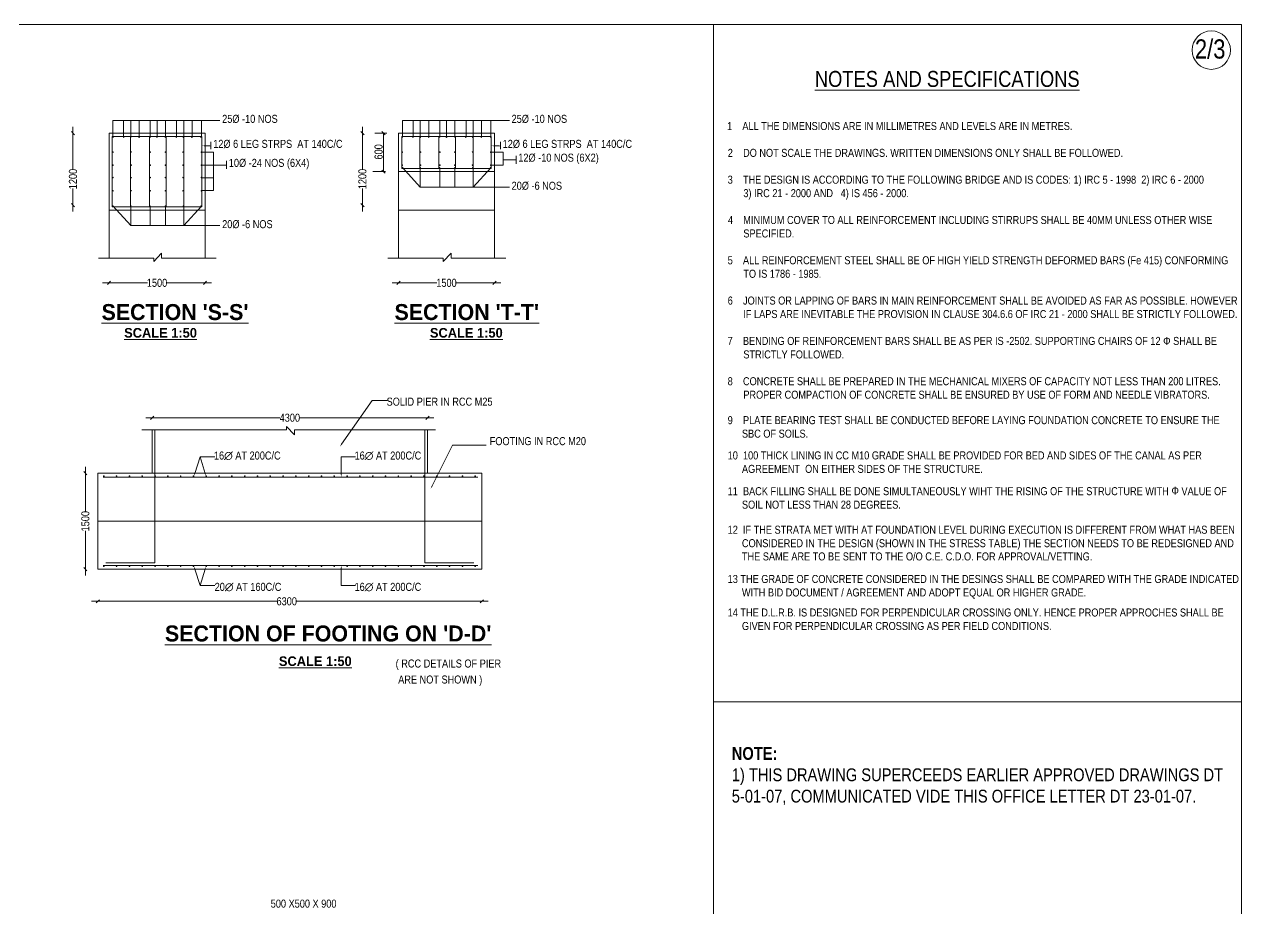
# Model space of a CAD drawing. Header units: millimetres. Extents: x -50489 to 179851, y 124916 to 300735.
# Drawn here: x 141821 to 179851, y 152292 to 179916 of the extents above; entities that cross this region are included whole.
import ezdxf

# ---------------------------------------------------------------- set-up
doc = ezdxf.new("R2010")
doc.units = ezdxf.units.MM
for name, color, linetype in [('abutment', 7, 'Continuous'), ('canal', 7, 'Continuous'), ('MAIN', 7, 'Continuous'), ('pier', 7, 'Continuous'), ('slab', 7, 'Continuous')]:
    doc.layers.add(name, color=color, linetype=linetype)
doc.styles.add('ARIAL NARROW', font='ARIALN.TTF')
doc.styles.add('arn', font='ARIALN.TTF')
doc.styles.add('CITYBLUEPR', font='cityb___.ttf')

# ---------------------------------------------------------------- blocks, each defined once
blk = doc.blocks.new('_Oblique')
at = {"color": 0, "linetype": 'ByBlock', "lineweight": -2}
blk.add_line((-0.5, -0.5), (0.5, 0.5), dxfattribs=at)

msp = doc.modelspace()

# ---------------------------------------------------------------- linework, layer by layer
at = {"color": 0, "lineweight": 5}
for p, q in [((179850.6, 179915.5), (94850.6, 179915.5)), ((163350.6, 179915.5), (163350.6, 124915.5)), ((179850.6, 124915.5), (179850.6, 179915.5)), ((179850.6, 124915.5), (179850.6, 179915.5)), ((144587.2, 176384.2), (144587.2, 176908.9)), ((144587.2, 176908.9), (147929.9, 176908.9)), ((144922.9, 176421.9), (144922.9, 176908.9)), ((145145.2, 176384.2), (145145.2, 176908.9)), ((145412.1, 176420.7), (145412.1, 176908.9)), ((145754.4, 176394.2), (145754.4, 176918.9)), ((145966.6, 176384.2), (145966.6, 176908.9)), ((146230.1, 176422.5), (146230.1, 176908.9)), ((146575.8, 176394.2), (146575.8, 176918.9)), ((146798, 176394.2), (146798, 176918.9)), ((147061.5, 176394.2), (147061.5, 176918.9)), ((147354.3, 176394.2), (147354.3, 176918.9)), ((153630, 176384.2), (153630, 176908.9)), ((153630, 176908.9), (156972.6, 176908.9)), ((153965.7, 176421.9), (153965.7, 176908.9)), ((154187.9, 176384.2), (154187.9, 176908.9)), ((154454.9, 176420.7), (154454.9, 176908.9)), ((154797.1, 176394.2), (154797.1, 176918.9)), ((155009.4, 176384.2), (155009.4, 176908.9)), ((155272.8, 176422.5), (155272.8, 176908.9)), ((155618.5, 176394.2), (155618.5, 176918.9)), ((155840.8, 176394.2), (155840.8, 176918.9)), ((156104.3, 176394.2), (156104.3, 176918.9)), ((156397.1, 176394.2), (156397.1, 176918.9)), ((143339.8, 176715.3), (143339.8, 175380.1)), ((144465.8, 174115.3), (144465.8, 176515.3)), ((144465.8, 176515.3), (147465.8, 176515.3)), ((146575.8, 176411.9), (146575.8, 176781.7)), ((147061.5, 176431.9), (147061.5, 176801.7)), ((147465.8, 176515.3), (147465.8, 174115.3)), ((152382.6, 176715.3), (152382.6, 175380.1)), ((153142, 176515.3), (152775.3, 176515.3)), ((153039.1, 176515.3), (153039.1, 175295.2)), ((153508.6, 175315.3), (153508.6, 176515.3)), ((153508.6, 176515.3), (156508.6, 176515.3)), ((155618.5, 176411.9), (155618.5, 176781.7)), ((156104.3, 176431.9), (156104.3, 176801.7)), ((156508.6, 176515.3), (156508.6, 175315.3)), ((144565.8, 174215.3), (144565.8, 176415.3)), ((144565.8, 176415.3), (147365.8, 176415.3)), ((145133.7, 176415.3), (145133.7, 174215.3)), ((145731.5, 176415.3), (145731.5, 174215.3)), ((146247.3, 176415.3), (146247.3, 174215.3)), ((146798, 176415.3), (146798, 174215.3)), ((147365.8, 174215.3), (147365.8, 176415.3)), ((147611.3, 176120), (147649.9, 176112.4)), ((147649.9, 176112.4), (147649.9, 176249.9)), ((147649.9, 176112.4), (147649.9, 176021.4)), ((153608.6, 175415.3), (153608.6, 176415.3)), ((153608.6, 176415.3), (156408.6, 176415.3)), ((154176.5, 176415.3), (154176.5, 175415.3)), ((154774.2, 176415.3), (154774.2, 175415.3)), ((155290, 176415.3), (155290, 175415.3)), ((155840.8, 176415.3), (155840.8, 175415.3)), ((156408.6, 175415.3), (156408.6, 176415.3)), ((156654.1, 176120), (156692.7, 176112.4)), ((156692.7, 176112.4), (156692.7, 176249.9)), ((156692.7, 176112.4), (156692.7, 176021.4)), ((147345.5, 175926.2), (147732.8, 175926.2)), ((147732.8, 175926.2), (147732.8, 174728)), ((156388.3, 175926.2), (156775.6, 175926.2)), ((156775.6, 175926.2), (156775.6, 175515.3)), ((157181.1, 175680.8), (157181.1, 175812.8)), ((147365.3, 175514), (147732.8, 175514)), ((147732.8, 175518), (148138.3, 175519)), ((148138.3, 175519), (148138.3, 175651)), ((148138.3, 175519), (148138.3, 175399.5)), ((153608.6, 175415.3), (156408.6, 175415.3)), ((153630, 175446.4), (154187.9, 174831.5)), ((154187.9, 175446.4), (154187.9, 174831.5)), ((154797.1, 175436.4), (154797.1, 174821.5)), ((155272.8, 175415.3), (155272.8, 174831.5)), ((155840.8, 175436.4), (155840.8, 174821.5)), ((156397.1, 175436.4), (155840.8, 174831.5)), ((156408.1, 175514), (156775.6, 175514)), ((156775.6, 175679.8), (157181.1, 175680.8)), ((157181.1, 175680.8), (157181.1, 175561.3)), ((147365.3, 175121), (147732.8, 175121)), ((153108.1, 175315.3), (152707.7, 175315.3)), ((156508.6, 175315.3), (153508.6, 175315.3)), ((143339.8, 174065.3), (143339.8, 174787.6)), ((147353.8, 174728), (147732.8, 174728)), ((152382.6, 174065.3), (152382.6, 174787.6)), ((154187.9, 174831.5), (156972.6, 174831.5)), ((144565.8, 174215.3), (147365.8, 174215.3)), ((144587.2, 174246.4), (145145.2, 173631.5)), ((145145.2, 174246.4), (145145.2, 173631.5)), ((145754.4, 174236.4), (145754.4, 173621.5)), ((146230.1, 174215.3), (146230.1, 173631.5)), ((146798, 174236.4), (146798, 173621.5)), ((147354.3, 174236.4), (146798, 173631.5)), ((147465.8, 174115.3), (144465.8, 174115.3)), ((156508.6, 174115.3), (153508.6, 174115.3)), ((145145.2, 173631.5), (147929.9, 173631.5)), ((145862.3, 172504.3), (146110.1, 172766.1)), ((146110.1, 172612.6), (146110.1, 172766.1)), ((154905.1, 172504.3), (155152.9, 172766.1)), ((155152.9, 172612.6), (155152.9, 172766.1)), ((144137.2, 172612.6), (145862.3, 172612.6)), ((145862.3, 172612.6), (145862.3, 172504.3)), ((146110.1, 172612.6), (147816.3, 172612.6)), ((153179.9, 172612.6), (154905.1, 172612.6)), ((154905.1, 172612.6), (154905.1, 172504.3)), ((155152.9, 172612.6), (156859, 172612.6)), ((144265.8, 171839.8), (145669.6, 171839.8)), ((147665.8, 171839.8), (146262, 171839.8)), ((153308.6, 171839.8), (154712.3, 171839.8)), ((156708.6, 171839.8), (155304.8, 171839.8)), ((145614.9, 167626.6), (149805, 167626.6)), ((150011.5, 167355.4), (150259.2, 167093.5)), ((150011.5, 167247.1), (150011.5, 167355.4)), ((154614.9, 167626.6), (150424.9, 167626.6)), ((145493.4, 167247.1), (150011.5, 167247.1)), ((145814.9, 165894.4), (145814.9, 167247.1)), ((145894.9, 163094.4), (145894.9, 167247.1)), ((150259.2, 167247.1), (154660.9, 167247.1)), ((150259.2, 167247.1), (150259.2, 167093.5)), ((154334.9, 163094.4), (154334.9, 167247.1)), ((154414.9, 165894.4), (154414.9, 167247.1)), ((155192.6, 166768.5), (156252.9, 166768.5)), ((143726.8, 166094.4), (143726.8, 164690.6)), ((144114.9, 165894.4), (156114.9, 165894.4)), ((144114.9, 165894.4), (156114.9, 165894.4)), ((144114.9, 162894.4), (144114.9, 165894.4)), ((156114.9, 162894.4), (156114.9, 165894.4)), ((144284.1, 165773.7), (144284.1, 165773.7)), ((144284.1, 165773.7), (155984.1, 165773.7)), ((155984.1, 165773.7), (155984.1, 165773.7)), ((143726.8, 162694.4), (143726.8, 164098.1)), ((156114.9, 162894.4), (144114.9, 162894.4)), ((144284.1, 163015), (144284.1, 163015)), ((144284.1, 163015), (155984.1, 163015)), ((144370.4, 163094.4), (145894.9, 163094.4)), ((154334.9, 163094.4), (155859.5, 163094.4)), ((155984.1, 163015), (155984.1, 163015)), ((143914.9, 161892), (149711.5, 161892)), ((156314.9, 161892), (150324.4, 161892)), ((163350.6, 158748.8), (179822.9, 158748.8))]:
    msp.add_line(p, q, dxfattribs=at)
for points in [[(147471.3, 176120), (147611.3, 176120)], [(156514.1, 176120), (156654.1, 176120)], [(154559.2, 165498.2), (155192.6, 166768.5)]]:
    msp.add_lwpolyline(points, dxfattribs=at)
for centre, start, end in [((144587.2, 176394.2), 0, 180), ((144587.2, 176394.2), 180, 0), ((144922.9, 176394.2), 0, 180), ((144922.9, 176394.2), 180, 0), ((145145.2, 176394.2), 0, 180), ((145145.2, 176394.2), 180, 0), ((145408.6, 176394.2), 0, 180), ((145408.6, 176394.2), 180, 0), ((145744.4, 176394.2), 0, 180), ((145744.4, 176394.2), 180, 0), ((145966.6, 176394.2), 0, 180), ((145966.6, 176394.2), 180, 0), ((146230.1, 176394.2), 0, 180), ((146230.1, 176394.2), 180, 0), ((146565.8, 176394.2), 0, 180), ((146565.8, 176394.2), 180, 0), ((146788, 176394.2), 0, 180), ((146788, 176394.2), 180, 0), ((147051.5, 176394.2), 0, 180), ((147051.5, 176394.2), 180, 0), ((147344.3, 176394.2), 0, 180), ((147344.3, 176394.2), 180, 0), ((153630, 176394.2), 0, 180), ((153630, 176394.2), 180, 0), ((153965.7, 176394.2), 0, 180), ((153965.7, 176394.2), 180, 0), ((154187.9, 176394.2), 0, 180), ((154187.9, 176394.2), 180, 0), ((154451.4, 176394.2), 0, 180), ((154451.4, 176394.2), 180, 0), ((154787.1, 176394.2), 0, 180), ((154787.1, 176394.2), 180, 0), ((155009.4, 176394.2), 0, 180), ((155009.4, 176394.2), 180, 0), ((155272.8, 176394.2), 0, 180), ((155272.8, 176394.2), 180, 0), ((155608.5, 176394.2), 0, 180), ((155608.5, 176394.2), 180, 0), ((155830.8, 176394.2), 0, 180), ((155830.8, 176394.2), 180, 0), ((156094.3, 176394.2), 0, 180), ((156094.3, 176394.2), 180, 0), ((156387.1, 176394.2), 0, 180), ((156387.1, 176394.2), 180, 0), ((144586.3, 175926.8), 0, 180), ((144586.3, 175926.8), 180, 0), ((145155.9, 175926.8), 0, 180), ((145155.9, 175926.8), 180, 0), ((145756.9, 175926.8), 0, 180), ((145756.9, 175926.8), 180, 0), ((146226.2, 175926.8), 0, 180), ((146226.2, 175926.8), 180, 0), ((146782.4, 175926.8), 0, 180), ((146782.4, 175926.8), 180, 0), ((147352, 175926.8), 0, 180), ((147352, 175926.8), 180, 0), ((153629.1, 175926.8), 0, 180), ((153629.1, 175926.8), 180, 0), ((154198.7, 175926.8), 0, 180), ((154198.7, 175926.8), 180, 0), ((154799.6, 175926.8), 0, 180), ((154799.6, 175926.8), 180, 0), ((155269, 175926.8), 0, 180), ((155269, 175926.8), 180, 0), ((155825.2, 175926.8), 0, 180), ((155825.2, 175926.8), 180, 0), ((156394.8, 175926.8), 0, 180), ((156394.8, 175926.8), 180, 0), ((144585.8, 175517.3), 0, 180), ((144585.8, 175517.3), 180, 0), ((145155.4, 175517.3), 0, 180), ((145155.4, 175517.3), 180, 0), ((145756.4, 175517.3), 0, 180), ((145756.4, 175517.3), 180, 0), ((146225.7, 175517.3), 0, 180), ((146225.7, 175517.3), 180, 0), ((146781.9, 175517.3), 0, 180), ((146781.9, 175517.3), 180, 0), ((147351.5, 175517.3), 0, 180), ((147351.5, 175517.3), 180, 0), ((153628.6, 175517.3), 0, 180), ((153628.6, 175517.3), 180, 0), ((153630, 175436.4), 0, 180), ((153630, 175436.4), 180, 0), ((154187.9, 175436.4), 0, 180), ((154187.9, 175436.4), 180, 0), ((154198.2, 175517.3), 0, 180), ((154198.2, 175517.3), 180, 0), ((154787.1, 175436.4), 0, 180), ((154787.1, 175436.4), 180, 0), ((154799.1, 175517.3), 0, 180), ((154799.1, 175517.3), 180, 0), ((155268.5, 175517.3), 0, 180), ((155268.5, 175517.3), 180, 0), ((155272.8, 175436.4), 0, 180), ((155272.8, 175436.4), 180, 0), ((155824.7, 175517.3), 0, 180), ((155824.7, 175517.3), 180, 0), ((155830.8, 175436.4), 0, 180), ((155830.8, 175436.4), 180, 0), ((156387.1, 175436.4), 0, 180), ((156387.1, 175436.4), 180, 0), ((156394.3, 175517.3), 0, 180), ((156394.3, 175517.3), 180, 0), ((144586.3, 175126.8), 0, 180), ((144586.3, 175126.8), 180, 0), ((145155.9, 175126.8), 0, 180), ((145155.9, 175126.8), 180, 0), ((145756.9, 175126.8), 0, 180), ((145756.9, 175126.8), 180, 0), ((146226.2, 175126.8), 0, 180), ((146226.2, 175126.8), 180, 0), ((146782.4, 175126.8), 0, 180), ((146782.4, 175126.8), 180, 0), ((147352, 175126.8), 0, 180), ((147352, 175126.8), 180, 0), ((144585.8, 174717.3), 0, 180), ((144585.8, 174717.3), 180, 0), ((145155.4, 174717.3), 0, 180), ((145155.4, 174717.3), 180, 0), ((145756.4, 174717.3), 0, 180), ((145756.4, 174717.3), 180, 0), ((146225.7, 174717.3), 0, 180), ((146225.7, 174717.3), 180, 0), ((146781.9, 174717.3), 0, 180), ((146781.9, 174717.3), 180, 0), ((147351.5, 174717.3), 0, 180), ((147351.5, 174717.3), 180, 0), ((144587.2, 174236.4), 0, 180), ((144587.2, 174236.4), 180, 0), ((145145.2, 174236.4), 0, 180), ((145145.2, 174236.4), 180, 0), ((145744.4, 174236.4), 0, 180), ((145744.4, 174236.4), 180, 0), ((146230.1, 174236.4), 0, 180), ((146230.1, 174236.4), 180, 0), ((146788, 174236.4), 0, 180), ((146788, 174236.4), 180, 0), ((147344.3, 174236.4), 0, 180), ((147344.3, 174236.4), 180, 0), ((144304.4, 165802.2), 90, 270), ((144304.4, 165802.2), 270, 90), ((144704.4, 165802.2), 90, 270), ((144704.4, 165802.2), 270, 90), ((145104.4, 165802.2), 90, 270), ((145104.4, 165802.2), 270, 90), ((145504.4, 165802.2), 90, 270), ((145504.4, 165802.2), 270, 90), ((145904.4, 165802.2), 90, 270), ((145904.4, 165802.2), 270, 90), ((146304.4, 165802.2), 90, 270), ((146304.4, 165802.2), 270, 90), ((146704.4, 165802.2), 90, 270), ((146704.4, 165802.2), 270, 90), ((147104.4, 165802.2), 90, 270), ((147104.4, 165802.2), 270, 90), ((147504.4, 165802.2), 90, 270), ((147504.4, 165802.2), 270, 90), ((147904.4, 165802.2), 90, 270), ((147904.4, 165802.2), 270, 90), ((148304.4, 165802.2), 90, 270), ((148304.4, 165802.2), 270, 90), ((148704.4, 165802.2), 90, 270), ((148704.4, 165802.2), 270, 90), ((149104.4, 165802.2), 90, 270), ((149104.4, 165802.2), 270, 90), ((149504.4, 165802.2), 90, 270), ((149504.4, 165802.2), 270, 90), ((149904.4, 165802.2), 90, 270), ((149904.4, 165802.2), 270, 90), ((150304.4, 165802.2), 90, 270), ((150304.4, 165802.2), 270, 90), ((150704.4, 165802.2), 90, 270), ((150704.4, 165802.2), 270, 90), ((151104.4, 165802.2), 90, 270), ((151104.4, 165802.2), 270, 90), ((151504.4, 165802.2), 90, 270), ((151504.4, 165802.2), 270, 90), ((151904.4, 165802.2), 90, 270), ((151904.4, 165802.2), 270, 90), ((152304.4, 165802.2), 90, 270), ((152304.4, 165802.2), 270, 90), ((152704.4, 165802.2), 90, 270), ((152704.4, 165802.2), 270, 90), ((153104.4, 165802.2), 90, 270), ((153104.4, 165802.2), 270, 90), ((153504.4, 165802.2), 90, 270), ((153504.4, 165802.2), 270, 90), ((153904.4, 165802.2), 90, 270), ((153904.4, 165802.2), 270, 90), ((154304.4, 165802.2), 90, 270), ((154305.4, 165802.2), 90, 270), ((154306.4, 165802.2), 90, 270), ((154307.4, 165802.2), 90, 270), ((154308.4, 165802.2), 90, 270), ((154304.4, 165802.2), 270, 90), ((154305.4, 165802.2), 270, 90), ((154306.4, 165802.2), 270, 90), ((154307.4, 165802.2), 270, 90), ((154308.4, 165802.2), 270, 90), ((154704.4, 165802.2), 90, 270), ((154705.4, 165802.2), 90, 270), ((154706.4, 165802.2), 90, 270), ((154707.4, 165802.2), 90, 270), ((154708.4, 165802.2), 90, 270), ((154704.4, 165802.2), 270, 90), ((154705.4, 165802.2), 270, 90), ((154706.4, 165802.2), 270, 90), ((154707.4, 165802.2), 270, 90), ((154708.4, 165802.2), 270, 90), ((155104.4, 165802.2), 90, 270), ((155105.4, 165802.2), 90, 270), ((155106.4, 165802.2), 90, 270), ((155107.4, 165802.2), 90, 270), ((155108.4, 165802.2), 90, 270), ((155104.4, 165802.2), 270, 90), ((155105.4, 165802.2), 270, 90), ((155106.4, 165802.2), 270, 90), ((155107.4, 165802.2), 270, 90), ((155108.4, 165802.2), 270, 90), ((155504.4, 165802.2), 90, 270), ((155505.4, 165802.2), 90, 270), ((155506.4, 165802.2), 90, 270), ((155507.4, 165802.2), 90, 270), ((155508.4, 165802.2), 90, 270), ((155504.4, 165802.2), 270, 90), ((155505.4, 165802.2), 270, 90), ((155506.4, 165802.2), 270, 90), ((155507.4, 165802.2), 270, 90), ((155508.4, 165802.2), 270, 90), ((155904.4, 165802.2), 90, 270), ((155905.4, 165802.2), 90, 270), ((155906.4, 165802.2), 90, 270), ((155907.4, 165802.2), 90, 270), ((155908.4, 165802.2), 90, 270), ((155904.4, 165802.2), 270, 90), ((155905.4, 165802.2), 270, 90), ((155906.4, 165802.2), 270, 90), ((155907.4, 165802.2), 270, 90), ((155908.4, 165802.2), 270, 90), ((144304.4, 162986.5), 90, 270), ((144304.4, 162986.5), 270, 90), ((144704.4, 162986.5), 90, 270), ((144704.4, 162986.5), 270, 90), ((145104.4, 162986.5), 90, 270), ((145104.4, 162986.5), 270, 90), ((145504.4, 162986.5), 90, 270), ((145504.4, 162986.5), 270, 90), ((145904.4, 162986.5), 90, 270), ((145904.4, 162986.5), 270, 90), ((146304.4, 162986.5), 90, 270), ((146304.4, 162986.5), 270, 90), ((146704.4, 162986.5), 90, 270), ((146704.4, 162986.5), 270, 90), ((147104.4, 162986.5), 90, 270), ((147104.4, 162986.5), 270, 90), ((147504.4, 162986.5), 90, 270), ((147504.4, 162986.5), 270, 90), ((147904.4, 162986.5), 90, 270), ((147904.4, 162986.5), 270, 90), ((148304.4, 162986.5), 90, 270), ((148304.4, 162986.5), 270, 90), ((148704.4, 162986.5), 90, 270), ((148704.4, 162986.5), 270, 90), ((149104.4, 162986.5), 90, 270), ((149104.4, 162986.5), 270, 90), ((149504.4, 162986.5), 90, 270), ((149504.4, 162986.5), 270, 90), ((149904.4, 162986.5), 90, 270), ((149904.4, 162986.5), 270, 90), ((150304.4, 162986.5), 90, 270), ((150304.4, 162986.5), 270, 90), ((150704.4, 162986.5), 90, 270), ((150704.4, 162986.5), 270, 90), ((151104.4, 162986.5), 90, 270), ((151104.4, 162986.5), 270, 90), ((151504.4, 162986.5), 90, 270), ((151504.4, 162986.5), 270, 90), ((151904.4, 162986.5), 90, 270), ((151904.4, 162986.5), 270, 90), ((152304.4, 162986.5), 90, 270), ((152304.4, 162986.5), 270, 90), ((152704.4, 162986.5), 90, 270), ((152704.4, 162986.5), 270, 90), ((153104.4, 162986.5), 90, 270), ((153104.4, 162986.5), 270, 90), ((153504.4, 162986.5), 90, 270), ((153504.4, 162986.5), 270, 90), ((153904.4, 162986.5), 90, 270), ((153904.4, 162986.5), 270, 90), ((154304.4, 162986.5), 90, 270), ((154305.4, 162986.5), 90, 270), ((154306.4, 162986.5), 90, 270), ((154307.4, 162986.5), 90, 270), ((154308.4, 162986.5), 90, 270), ((154304.4, 162986.5), 270, 90), ((154305.4, 162986.5), 270, 90), ((154306.4, 162986.5), 270, 90), ((154307.4, 162986.5), 270, 90), ((154308.4, 162986.5), 270, 90), ((154704.4, 162986.5), 90, 270), ((154705.4, 162986.5), 90, 270), ((154706.4, 162986.5), 90, 270), ((154707.4, 162986.5), 90, 270), ((154708.4, 162986.5), 90, 270), ((154704.4, 162986.5), 270, 90), ((154705.4, 162986.5), 270, 90), ((154706.4, 162986.5), 270, 90), ((154707.4, 162986.5), 270, 90), ((154708.4, 162986.5), 270, 90), ((155104.4, 162986.5), 90, 270), ((155105.4, 162986.5), 90, 270), ((155106.4, 162986.5), 90, 270), ((155107.4, 162986.5), 90, 270), ((155108.4, 162986.5), 90, 270), ((155104.4, 162986.5), 270, 90), ((155105.4, 162986.5), 270, 90), ((155106.4, 162986.5), 270, 90), ((155107.4, 162986.5), 270, 90), ((155108.4, 162986.5), 270, 90), ((155504.4, 162986.5), 90, 270), ((155505.4, 162986.5), 90, 270), ((155506.4, 162986.5), 90, 270), ((155507.4, 162986.5), 90, 270), ((155508.4, 162986.5), 90, 270), ((155504.4, 162986.5), 270, 90), ((155505.4, 162986.5), 270, 90), ((155506.4, 162986.5), 270, 90), ((155507.4, 162986.5), 270, 90), ((155508.4, 162986.5), 270, 90), ((155904.4, 162986.5), 90, 270), ((155905.4, 162986.5), 90, 270), ((155906.4, 162986.5), 90, 270), ((155907.4, 162986.5), 90, 270), ((155908.4, 162986.5), 90, 270), ((155904.4, 162986.5), 270, 90), ((155905.4, 162986.5), 270, 90), ((155906.4, 162986.5), 270, 90), ((155907.4, 162986.5), 270, 90), ((155908.4, 162986.5), 270, 90)]:
    msp.add_arc(centre, 10, start, end, dxfattribs=at)
for points in [[(147471.3, 176103.3), (147371.3, 176120), (147471.3, 176136.7)], [(156514.1, 176103.3), (156414.1, 176120), (156514.1, 176136.7)], [(154574.1, 165490.8), (154514.5, 165408.7), (154544.3, 165505.6)]]:
    msp.add_solid(points, dxfattribs=at)
at = {"layer": 'abutment', "color": 0, "lineweight": 5}
for p, q in [((153508.6, 175315.3), (153508.6, 172612.6)), ((156508.6, 175315.3), (156508.6, 172612.6)), ((144465.8, 174115.3), (144465.8, 172612.6)), ((147465.8, 174115.3), (147465.8, 172612.6))]:
    msp.add_line(p, q, dxfattribs=at)
msp.add_circle((178901.2, 179109.6), 600, dxfattribs=at)
at = {"layer": 'pier', "color": 0, "lineweight": 5, "ltscale": 1500}
msp.add_line((144114.9, 164394.4), (156114.9, 164394.4), dxfattribs=at)
at = {"layer": 'slab', "color": 0, "lineweight": 5}
for points in [[(151731.4, 166798.3), (152683, 168168.7), (153150.7, 168168.7)], [(147142.3, 162899.4), (147309.2, 162388), (147757.4, 162388)], [(147467.8, 162900.5), (147309.2, 162388), (147773.6, 162388)], [(151719.9, 162925), (151718.6, 162388), (152166.8, 162388)]]:
    msp.add_lwpolyline(points, dxfattribs=at)
at = {"layer": 'slab', "color": 0, "lineweight": 5, "extrusion": (0, 0, -1)}
for points in [[(-147142.3, 165889.3), (-147309.2, 166400.7), (-147757.4, 166400.7)], [(-147467.8, 165888.2), (-147309.2, 166400.7), (-147773.6, 166400.7)], [(-151719.9, 165863.7), (-151718.6, 166400.7), (-152166.8, 166400.7)]]:
    msp.add_lwpolyline(points, dxfattribs=at)
at = {"layer": 'slab', "color": 0, "lineweight": 5}
for points in [[(151743.7, 166789.7), (151680.1, 166724.3), (151719.1, 166806.8)], [(147128, 162894.8), (147114.3, 162985), (147156.5, 162904.1)], [(147453.5, 162904.9), (147494.4, 162986.5), (147482.2, 162896)], [(151704.9, 162925), (151720.1, 163015), (151734.9, 162924.9)]]:
    msp.add_solid(points, dxfattribs=at)
at = {"layer": 'slab', "color": 0, "lineweight": 5, "extrusion": (0, 0, -1)}
for points in [[(-147128, 165893.9), (-147114.3, 165803.7), (-147156.5, 165884.6)], [(-147453.5, 165883.8), (-147494.4, 165802.2), (-147482.2, 165892.7)], [(-151704.9, 165863.7), (-151720.1, 165773.7), (-151734.9, 165863.8)]]:
    msp.add_solid(points, dxfattribs=at)

# ---------------------------------------------------------------- block references
at = {"color": 0, "lineweight": 5, "xscale": 100, "yscale": 100, "zscale": 100}
for p, rotation in [((143339.8, 176515.3), 90), ((152382.6, 176515.3), 90), ((153039.1, 176515.3), 90), ((153039.1, 175315.3), 270), ((143339.8, 174265.3), 270), ((152382.6, 174265.3), 270), ((144465.8, 171839.8), 180), ((153508.6, 171839.8), 180), ((145814.9, 167626.6), 180), ((143726.8, 165894.4), 90), ((143726.8, 162894.4), 270), ((144114.9, 161892), 180)]:
    msp.add_blockref('_Oblique', p, dxfattribs=dict(at, rotation=rotation))
for p in [(147465.8, 171839.8), (156508.6, 171839.8), (154414.9, 167626.6), (156114.9, 161892)]:
    msp.add_blockref('_Oblique', p, dxfattribs=at)

# ---------------------------------------------------------------- texts
at = {"color": 0, "lineweight": 5}
for s, height, style, p in [('25%%C -10 NOS ', 250, 'arn', (148000.7, 176838.9)), ('25%%C -10 NOS ', 250, 'arn', (157043.4, 176838.9)), ('12%%C 6 LEG STRPS  AT 140C/C', 250, 'arn', (147720.7, 176057.1)), ('12%%C 6 LEG STRPS  AT 140C/C', 250, 'arn', (156763.5, 176057.1)), ('10%%C -24 NOS (6X4)', 250, 'arn', (148209.1, 175463.8)), ('12%%C -10 NOS (6X2)', 250, 'arn', (157251.9, 175625.5)), ('20%%C -6 NOS', 250, 'arn', (157043.4, 174748.8)), ('20%%C -6 NOS', 250, 'arn', (148000.7, 173548.8)), (" %%uSECTION 'S-S'", 500, 'CITYBLUEPR', (144046.9, 170678)), (" %%uSECTION 'T-T'", 500, 'CITYBLUEPR', (153199.2, 170678)), ('%%USCALE 1:50', 300, 'CITYBLUEPR', (144938.8, 170129.9)), ('%%USCALE 1:50', 300, 'CITYBLUEPR', (154491.1, 170129.9)), ('FOOTING IN RCC M20', 250, 'arn', (156359.9, 166771)), ("%%USECTION OF FOOTING ON 'D-D'", 500, 'CITYBLUEPR', (146212.7, 160637.9)), ('%%USCALE 1:50', 300, 'CITYBLUEPR', (149773.2, 159871.9)), ('( RCC DETAILS OF PIER', 250, 'arn', (153421.3, 159824.2)), (' ARE NOT SHOWN )', 250, 'arn', (153421.3, 159324.2)), ('500 X500 X 900', 250, 'arn', (149518, 152324.1))]:
    msp.add_text(s, height=height, dxfattribs=dict(at, style=style)).set_placement(p)
at = {"color": 0, "linetype": 'Continuous', "style": 'arn'}
for s, p in [('SOLID PIER IN RCC M25', (153138.4, 168004.3)), ('16∅ AT 200C/C', (147743.5, 166320.8)), ('16∅ AT 200C/C', (152136.7, 166320.8)), ('20∅ AT 160C/C', (147766.2, 162218.8)), ('16∅ AT 200C/C', (152136.7, 162218.8))]:
    msp.add_text(s, height=250, dxfattribs=at).set_placement(p)
at = {"color": 0, "lineweight": 5, "char_height": 250, "attachment_point": 5, "rotation": 90, "style": 'arn'}
for s, insert in [('600', (152888.1, 175931.8)), ('\\A1;1200', (143339.8, 175083.8)), ('\\A1;1200', (152382.6, 175083.8)), ('\\A1;1500', (143726.8, 164394.4))]:
    msp.add_mtext(s, dxfattribs=dict(at, insert=insert))
at = {"color": 0, "lineweight": 5, "char_height": 250, "attachment_point": 5, "style": 'arn'}
for s, insert in [('\\A1;1500', (145965.8, 171839.8)), ('\\A1;1500', (155008.6, 171839.8)), ('\\A1;4300', (150114.9, 167626.6)), ('\\A1;6300', (150017.9, 161892))]:
    msp.add_mtext(s, dxfattribs=dict(at, insert=insert))
at = {"layer": 'canal', "color": 0, "linetype": 'Continuous', "style": 'arn'}
for s, p in [('1    ALL THE DIMENSIONS ARE IN MILLIMETRES AND LEVELS ARE IN METRES.', (163774.4, 176614)), ('2    DO NOT SCALE THE DRAWINGS. WRITTEN DIMENSIONS ONLY SHALL BE FOLLOWED.', (163797.1, 175776.2)), ('3    THE DESIGN IS ACCORDING TO THE FOLLOWING BRIDGE AND IS CODES: 1) IRC 5 - 1998  2) IRC 6 - 2000 ', (163793.7, 174938.4)), ('      3) IRC 21 - 2000 AND   4) IS 456 - 2000. ', (163805.1, 174517.3)), ('4    MINIMUM COVER TO ALL REINFORCEMENT INCLUDING STIRRUPS SHALL BE 40MM UNLESS OTHER WISE ', (163801.9, 173679.6)), ('      SPECIFIED.', (163805.1, 173258.5)), ('5    ALL REINFORCEMENT STEEL SHALL BE OF HIGH YIELD STRENGTH DEFORMED BARS (Fe 415) CONFORMING', (163793.7, 172420.7)), ('      TO IS 1786 - 1985.', (163805.1, 171999.6)), ('6    JOINTS OR LAPPING OF BARS IN MAIN REINFORCEMENT SHALL BE AVOIDED AS FAR AS POSSIBLE. HOWEVER', (163794.9, 171161.8)), ('      IF LAPS ARE INEVITABLE THE PROVISION IN CLAUSE 304.6.6 OF IRC 21 - 2000 SHALL BE STRICTLY FOLLOWED.', (163805.1, 170740.7)), ('7    BENDING OF REINFORCEMENT BARS SHALL BE AS PER IS -2502. SUPPORTING CHAIRS OF 12 ', (163792, 169901.1)), ('Φ', (177398.4, 169901.1)), (' SHALL BE ', (177629.8, 169901.1)), ('      STRICTLY FOLLOWED.', (163805.1, 169480)), ('8    CONCRETE SHALL BE PREPARED IN THE MECHANICAL MIXERS OF CAPACITY NOT LESS THAN 200 LITRES. ', (163793.7, 168642.2)), ('      PROPER COMPACTION OF CONCRETE SHALL BE ENSURED BY USE OF FORM AND NEEDLE VIBRATORS.', (163805.1, 168221.1)), ('9    PLATE BEARING TEST SHALL BE CONDUCTED BEFORE LAYING FOUNDATION CONCRETE TO ENSURE THE ', (163793.7, 167426.1)), ('SBC OF SOILS.', (164239.2, 167005)), ('10  100 THICK LINING IN CC M10 GRADE SHALL BE PROVIDED FOR BED AND SIDES OF THE CANAL AS PER ', (163793.7, 166325.2)), ('AGREEMENT  ON EITHER SIDES OF THE STRUCTURE.', (164239.2, 165904.1)), ('11  BACK FILLING SHALL BE DONE SIMULTANEOUSLY WIHT THE RISING OF THE STRUCTURE WITH     VALUE OF ', (163793.7, 165208)), ('Φ', (177658.5, 165223)), ('SOIL NOT LESS THAN 28 DEGREES.', (164239.2, 164786.9)), ('12  IF THE STRATA MET WITH AT FOUNDATION LEVEL DURING EXECUTION IS DIFFERENT FROM WHAT HAS BEEN', (163793.7, 164003.5)), ('CONSIDERED IN THE DESIGN (SHOWN IN THE STRESS TABLE) THE SECTION NEEDS TO BE REDESIGNED AND', (164239.2, 163582.4)), ('THE SAME ARE TO BE SENT TO THE O/O C.E. C.D.O. FOR APPROVAL/VETTING.', (164239.2, 163170)), ('13 THE GRADE OF CONCRETE CONSIDERED IN THE DESINGS SHALL BE COMPARED WITH THE GRADE INDICATED', (163793.7, 162465.1)), ('WITH BID DOCUMENT / AGREEMENT AND ADOPT EQUAL OR HIGHER GRADE.', (164239.2, 162044)), ('14 THE D.L.R.B. IS DESIGNED FOR PERPENDICULAR CROSSING ONLY. HENCE PROPER APPROCHES SHALL BE ', (163793.7, 161418.1)), ('GIVEN FOR PERPENDICULAR CROSSING AS PER FIELD CONDITIONS.', (164239.2, 160997))]:
    msp.add_text(s, height=250, dxfattribs=at).set_placement(p)
at = {"layer": 'canal', "color": 0, "linetype": 'Continuous', "insert": (163921.5, 157340.3), "char_height": 400, "width": 16139.518, "attachment_point": 1, "style": 'arn'}
msp.add_mtext('{\\fArial Narrow|b1|i0|c0|p34;NOTE:\\P}1) THIS DRAWING SUPERCEEDS EARLIER APPROVED DRAWINGS DT 5-01-07, COMMUNICATED VIDE THIS OFFICE LETTER DT 23-01-07.\\P ', dxfattribs=at)
at = {"layer": 'MAIN', "color": 0, "lineweight": 5, "style": 'ARIAL NARROW'}
for s, height, p in [('2/3', 600, (178389.6, 178846.1)), ('%%UNOTES AND SPECIFICATIONS', 500, (166517, 177960.2))]:
    msp.add_text(s, height=height, dxfattribs=at).set_placement(p)

doc.saveas('drawing.dxf')
